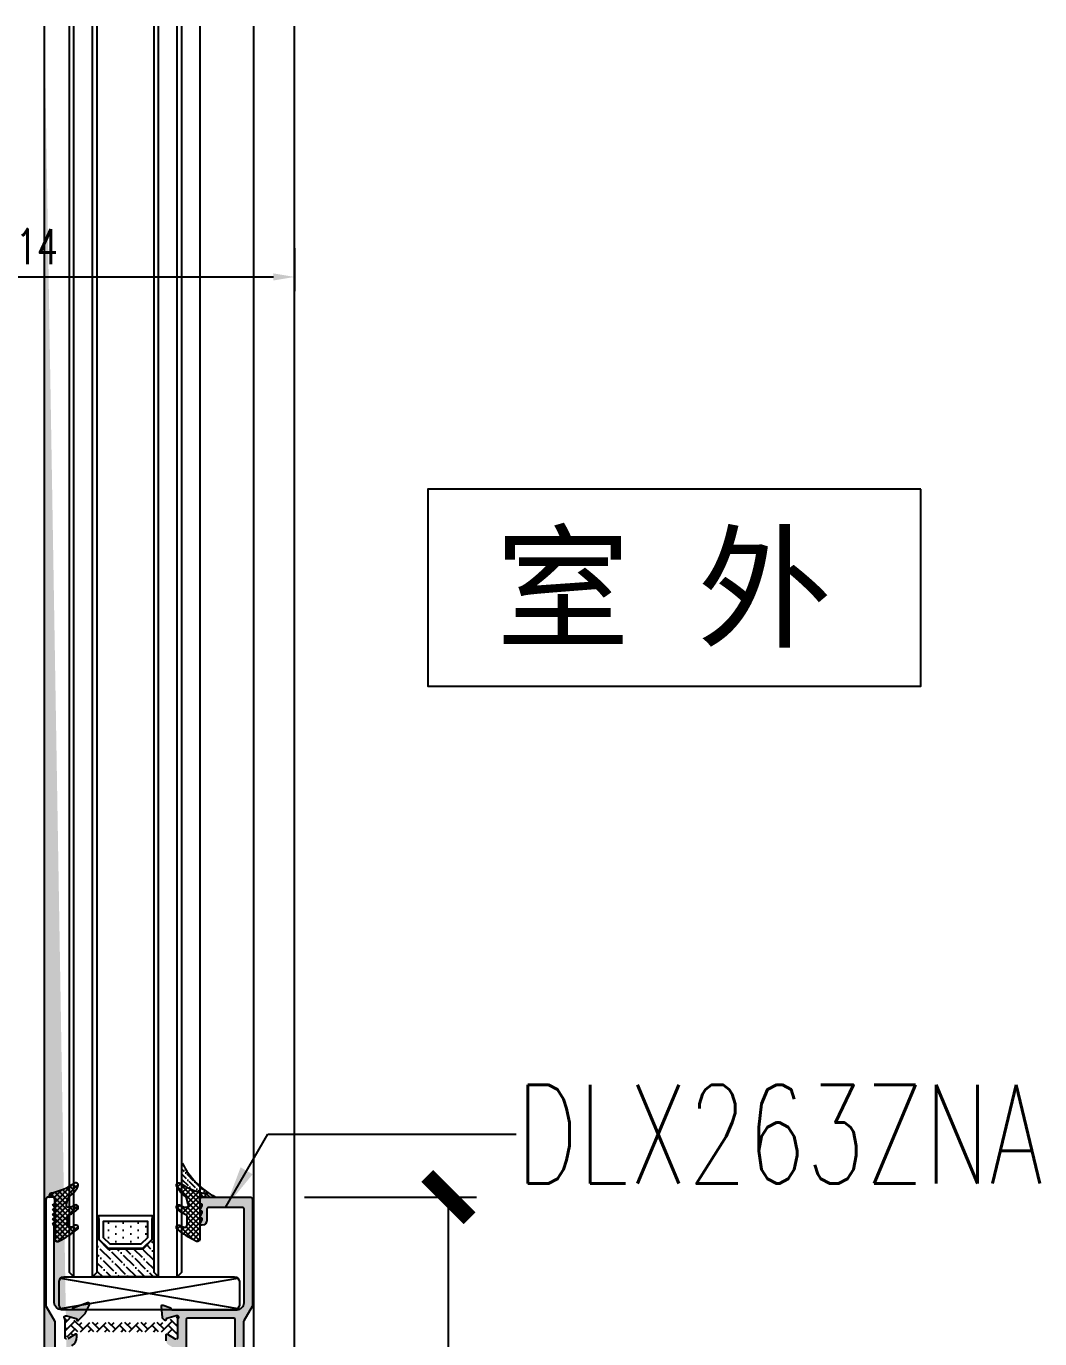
# Model space of a CAD drawing. Extents: x -202236 to 1002404, y -663931 to 1550022.
# Drawn here: x 27397 to 27612.9, y -356398.6 to -356119.1 of the extents above; entities that cross this region are included whole.
import ezdxf
from ezdxf.enums import TextEntityAlignment as Align

# ---------------------------------------------------------------- set-up
doc = ezdxf.new("R2010")
doc.units = 0
for name, color, linetype in [('!ZN1-填充-8', 8, 'Continuous'), ('!ZN1-标注-173', 173, 'Continuous'), ('!ZN3-玻璃幕墙-4', 4, 'Continuous'), ('!ZN4-辅助材料-1', 1, 'Continuous'), ('!ZN5-铝材投影-112', 112, 'Continuous'), ('!ZN5-铝材断面-6', 6, 'Continuous'), ('!ZN7-符号-173', 173, 'Continuous'), ('DIM', 173, 'Continuous'), ('TEXT', 7, 'Continuous'), ('型材截面颜色', 253, 'Continuous')]:
    doc.layers.add(name, color=color, linetype=linetype)
doc.styles.add('DHTEXT-1', font='ROMANS.shx', dxfattribs={"width": 0.7, "bigfont": 'CHINESE.shx'})
doc.styles.add('ZNDimTStyle', font='ROMANS.shx', dxfattribs={"width": 0.7, "bigfont": 'CHINESE.shx'})
doc.styles.add('中南符号', font='simhei.ttf')
doc.dimstyles.new('ZN6', dxfattribs={"dimscale": 6, "dimtxt": 2.5, "dimasz": 1.5, "dimexe": 1, "dimexo": 2, "dimgap": 0.9, "dimtad": 1, "dimdec": 0, "dimdsep": 46, "dimtxsty": 'DHTEXT-1', "dimblk": 'ARCHTICK', "dimcen": 2.5, "dimclrd": 173, "dimclre": 173, "dimclrt": 7, "dimazin": 2, "dimtfac": 1, "dimtdec": 1, "dimtix": 1, "dimtmove": 2, "dimatfit": 3, "dimfxl": 0, "dimtolj": 1, "dimtzin": 0, "dimarcsym": 0})
doc.dimstyles.new('ZN机械-3', dxfattribs={"dimscale": 3, "dimtxt": 2.5, "dimasz": 1.5, "dimexe": 1, "dimexo": 2, "dimgap": 0.9, "dimtad": 1, "dimdec": 0, "dimzin": 0, "dimdsep": 46, "dimtxsty": 'ZNDimTStyle', "dimcen": 2.5, "dimdle": 1, "dimclrd": 173, "dimclre": 173, "dimclrt": 7, "dimazin": 2, "dimtfac": 1, "dimtdec": 4, "dimtix": 1, "dimtmove": 2, "dimatfit": 3, "dimfxl": 0, "dimfrac": 2, "dimtolj": 1, "dimtzin": 0, "dimarcsym": 0})

# ---------------------------------------------------------------- blocks, each defined once
blk = doc.blocks.new('*U889')
at = {"layer": '!ZN1-填充-8'}
h = blk.add_hatch(dxfattribs=at)
h.set_pattern_fill('ANSI36', color=256, scale=0.4, angle=180, style=0)
h.set_pattern_definition([(225, (2798.916650913547, 1209.58924431187), (-0.6735192090801873, -2.469570433294018), [3.175, -0.635, 0, -0.635])])
h.paths.add_polyline_path([(1.029468876367901e-06, 5.00000102652325), (1.029468876367901e-06, 19.00000102652371), (1.000001029469331, 18.00000102652325), (8.000001029467967, 18.00000102652325), (8.000001029467967, 17.75000102652325), (6.000001029467968, 15.75000102652325), (6.000001029467968, 8.250001026523705), (8.000001029467967, 6.250001026523704), (8.000001029467967, 6.000001026523704), (1.000001029469331, 6.000001026523704)])
for points in [[(12.75000205893684, 17.99999999999977), (8.000002058936843, 17.99999999999977), (8.000002058936843, 17.74999999999977), (12.75000205893684, 17.74999999999977)], [(12.75000205893684, 6.249999999999772), (8.000002058936843, 6.249999999999772), (8.000002058936843, 5.999999999999772), (12.75000205893684, 5.999999999999772)]]:
    blk.add_hatch(color=256, dxfattribs=at).paths.add_polyline_path(points)
h = blk.add_hatch(dxfattribs=at)
h.set_pattern_fill('DOTS', color=8, angle=-1.272221872585407e-14, style=0)
h.set_pattern_definition([(0, (2.117582368135751e-22, -8.881784197001252e-16), (0.7937500000000003, 1.5875), [0, -1.5875])])
h.paths.add_polyline_path([(7.000002463928468, 15.33578673215879), (7.000002463928468, 8.664213388665985), (8.414218516944402, 7.24999733565005), (11.80000246392865, 7.24999733565005), (11.80000246392865, 16.74999733565005), (8.41421306741995, 16.74999733565005)])
for p, q in [((2.058937752735801e-06, 22.99999999999977), (266.2995662653728, 23.00000000000666)), ((1.029468876367901e-06, 19.00000102946865), (266.2995652359039, 19.00000102947553)), ((1.029468876367901e-06, 4.999999091356357), (266.2995652359039, 4.999999091363242)), ((2.058937752735801e-06, 1.000000120825234), (266.2995662653728, 1.00000012083212))]:
    blk.add_line(p, q, dxfattribs=at)
at = {"layer": '!ZN3-玻璃幕墙-4'}
for points in [[(266.2995662653728, 24.00000000000666), (1.000002058937753, 23.99999999999977), (2.058937752735801e-06, 22.99999999999977), (2.058937752735801e-06, 18.99999999999977), (1.000002058937753, 17.99999999999977), (266.2995662653728, 18.00000000000666)], [(266.2995662653732, 6.000000000006656), (1.000002058937298, 5.999999999999772), (2.058936843241099e-06, 4.999999999999772), (2.058935933746397e-06, 0.9999999999997726), (1.000002058935479, 0), (266.2995662653732, 8.476931495556359e-12)]]:
    blk.add_lwpolyline(points, dxfattribs=at)
at = {"layer": '!ZN4-辅助材料-1'}
for points in [[(1.029468876367901e-06, 5.00000102652325), (1.029468876367901e-06, 19.00000102652371), (1.000001029469331, 18.00000102652325), (8.000001029467967, 18.00000102652325), (8.000001029467967, 17.75000102652325), (6.000001029467968, 15.75000102652325), (6.000001029467968, 8.250001026523705), (6.000001029467968, 8.250001026523705), (8.000001029467967, 6.250001026523704), (8.000001029467967, 6.000001026523704), (1.000001029469331, 6.000001026523704), (1.029468876367901e-06, 5.00000102652325)], [(6.000002058936389, 15.74999993958727), (6.000002058936389, 8.250000060412503), (8.000002058936388, 6.250000060412503), (13.00000205893639, 6.250000060412503), (13.00000205893639, 17.7500000604125), (8.000002058936388, 17.7500000604125)], [(12.75000205893684, 17.99999999999977), (8.000002058936843, 17.99999999999977), (8.000002058936843, 17.74999999999977), (12.75000205893684, 17.74999999999977)], [(7.000002463928468, 15.33578673215879), (7.000002463928468, 8.664213388665985), (8.414218516944402, 7.24999733565005), (11.80000246392865, 7.24999733565005), (11.80000246392865, 16.74999733565005), (8.41421306741995, 16.74999733565005)], [(12.75000205893684, 6.249999999999772), (8.000002058936843, 6.249999999999772), (8.000002058936843, 5.999999999999772), (12.75000205893684, 5.999999999999772)]]:
    blk.add_lwpolyline(points, close=True, dxfattribs=at)
blk.add_lwpolyline([(12.40000141310247, 17.74999853286067), (12.40000141310247, 17.65000006041237), (8.041421829159844, 17.65000006041237), (6.099997854370941, 15.70857608562369), (6.099997854370941, 8.291423709387573), (8.041423030897931, 6.349998532860581), (12.40000205893648, 6.349998532860581), (12.40000205893648, 6.250000060412503), (12.40000205893648, 6.349998532860581)], dxfattribs=at)
at = {"layer": 'Defpoints', "color": 250}
for p in [(2.058935478999047e-06, 24.00000205304696), (1.029468876367901e-06, 17.99999999999977), (1.029468876367901e-06, 5.999999999999772), (6.000002058936389, 6.000001026523704), (2.058935478999047e-06, 0)]:
    blk.add_point(p, dxfattribs=at)
blk = doc.blocks.new('20210923154257')
at = {"layer": '!ZN4-辅助材料-1'}
for p, q in [((-18.90030865867084, 0.2928930917967136), (18.90030865867084, 6.707106787378507)), ((-18.90030865867084, 6.707106533342767), (18.90030865867084, 0.2928933458324536))]:
    blk.add_line(p, q, dxfattribs=at)
blk.add_lwpolyline([(-18.19320187748599, 6.999999752157009), (18.19320187748599, 7.000000006193659, -0.414213562373095), (19.19320187748599, 6.000000006193659), (19.19320187748599, 1.000000127018211, -0.414213562373095), (18.19320187748599, 1.270182110602036e-07), (-18.19320187748599, -1.270184384338791e-07, -0.414213562373095), (-19.19320187748599, 0.9999998729815616), (-19.19320187748599, 5.999999752157009, -0.414213562373095)], format="xyb", close=True, dxfattribs=at)
blk = doc.blocks.new('*D893')
at = {"layer": '!ZN1-标注-173', "color": 173, "lineweight": -2, "ltscale": 30, "transparency": 16777216}
for p, q in [((27339.97179441243, -356166.4153970138), (27339.97179441243, -356175.5144074921)), ((27454.17179391917, -356166.4153970138), (27454.17179391917, -356175.5144074921)), ((27344.47179441243, -356172.5144074921), (27449.67179391917, -356172.5144074921))]:
    blk.add_line(p, q, dxfattribs=at)
at = {"layer": '!ZN1-标注-173', "color": 173, "ltscale": 30, "transparency": 16777216}
for points in [[(27344.47179441243, -356171.7644074921), (27344.47179441243, -356173.2644074921), (27339.97179441243, -356172.5144074921)], [(27449.67179391917, -356171.7644074921), (27449.67179391917, -356173.2644074921), (27454.17179391917, -356172.5144074921)]]:
    blk.add_solid(points, dxfattribs=at)
at = {"layer": 'Defpoints', "color": 0, "ltscale": 30, "transparency": 16777216}
for p in [(27339.97179441243, -356160.4153970138), (27454.17179391917, -356160.4153970138), (27454.17179391917, -356172.5144074921)]:
    blk.add_point(p, dxfattribs=at)
at = {"layer": '!ZN1-标注-173', "color": 7, "ltscale": 30, "transparency": 16777216, "insert": (27397.0717941658, -356166.0644074921), "char_height": 7.5, "attachment_point": 5, "style": 'ZNDimTStyle'}
blk.add_mtext('\\A1;114', dxfattribs=at)
blk = doc.blocks.new('_ArchTick')
at = {"color": 0, "linetype": 'ByBlock', "const_width": 0.4}
blk.add_lwpolyline([(-0.5, -0.5), (0.5, 0.5)], dxfattribs=at)
blk = doc.blocks.new('*D898')
at = {"layer": 'Defpoints', "color": 0, "ltscale": 60, "transparency": 16777216}
for p in [(27444.27179416789, -356368.4320578016), (27486.93284137431, -356368.4320578016), (27441.32179416793, -356462.4320578016)]:
    blk.add_point(p, dxfattribs=at)
at = {"layer": 'DIM', "color": 173, "linetype": 'ByBlock', "lineweight": -2, "ltscale": 60, "transparency": 16777216}
for p, q in [((27456.27179416789, -356368.4320578016), (27492.93284137431, -356368.4320578016)), ((27486.93284137431, -356462.4320578016), (27486.93284137431, -356368.4320578016)), ((27453.32179416793, -356462.4320578016), (27492.93284137431, -356462.4320578016))]:
    blk.add_line(p, q, dxfattribs=at)
at = {"layer": 'DIM', "color": 173, "lineweight": -2, "ltscale": 60, "transparency": 16777216, "xscale": 9, "yscale": 9, "zscale": 9}
for p, rotation in [((27486.93284137431, -356368.4320578016), 90), ((27486.93284137431, -356462.4320578016), 270)]:
    blk.add_blockref('_ArchTick', p, dxfattribs=dict(at, rotation=rotation))
at = {"layer": 'DIM', "color": 7, "ltscale": 60, "transparency": 16777216, "insert": (27474.0328413742, -356415.4320578015), "char_height": 15, "attachment_point": 5, "rotation": 90, "style": 'DHTEXT-1'}
blk.add_mtext('\\A1;94', dxfattribs=at)
blk = doc.blocks.new('20210922133345')
at = {"layer": '!ZN1-填充-8'}
h = blk.add_hatch(dxfattribs=at)
h.set_pattern_fill('AR-HBONE', color=256, scale=2, angle=359.9999999999999, style=0)
h.set_pattern_definition([(44.99999999999992, (-9232.5332260438, 2340.664074564062), (3.48512021050854e-15, 1.724209175245278), [3.6576, -1.2192]), (134.9999999999999, (-9231.671122043801, 2341.526178564061), (3.596142512971055e-15, 1.724209175245278), [3.6576, -1.2192])])
edge = h.paths.add_edge_path()
edge.add_line((-2.994744000025094, 0.9999999997671694), (-21.00525499973446, 0.9999999997671694))
edge.add_arc((-21.00525499973446, 2.199999999953434), 1.200000000000046, 239.9999999955308, 270, ccw=False)
edge.add_line((-21.60525499982759, 1.160769515438005), (-23.18331999983639, 2.071865000063553))
edge.add_arc((-23.28831999981776, 1.889999999897555), 0.2100000000000364, 59.99995435478075, 90.00000000000001)
edge.add_line((-23.28831999981776, 2.099999999860302), (-23.60000000009313, 2.099999999860302))
edge.add_arc((-23.60000000009313, 1.699999999953434), 0.3999999999998636, 90.00000000000001, 180)
edge.add_line((-24, 1.699999999953434), (-24, -1.699999999953434))
edge.add_arc((-23.60000000009313, -1.699999999953434), 0.4000000000000909, 180, 270)
edge.add_line((-23.60000000009313, -2.100000000325963), (-23.28831999981776, -2.100000000325963))
edge.add_arc((-23.28831999981776, -1.890000000363216), 0.2099999999994711, 270, 300.0000000343321)
edge.add_line((-23.18331999983639, -2.071865334874019), (-21.60525499982759, -1.16076899995096))
edge.add_arc((-21.00525499973446, -2.199999999953434), 1.199999999999581, 90, 119.9999876981272, ccw=False)
edge.add_line((-21.00525499973446, -1.000000000232831), (-2.994744000025094, -1.000000000232831))
edge.add_arc((-2.994744000025094, -2.199999999953434), 1.199999999999818, 59.999999995530686, 90, ccw=False)
edge.add_line((-2.394743999931961, -1.160769515438005), (-1.799999999813735, -1.504145000362769))
edge.add_line((-1.799999999813735, -1.504145000362769), (-0.8166789999231696, -2.071865000063553))
edge.add_arc((-0.7116789999417961, -1.890000000363216), 0.2100000000000364, 239.9999542912558, 270.0000000000001)
edge.add_line((-0.7116789999417961, -2.100000000325963), (-0.3999999999068677, -2.100000000325963))
edge.add_arc((-0.3999999999068677, -1.699999999953434), 0.4000000000000909, 270, 360)
edge.add_line((0, -1.699999999953434), (0, 1.699999999953434))
edge.add_arc((-0.3999999999068677, 1.699999999953434), 0.4000000000000909, 0, 90)
edge.add_line((-0.3999999999068677, 2.099999999860302), (-0.7116789999417961, 2.099999999860302))
edge.add_arc((-0.7116789999417961, 1.889999999897555), 0.2100000000002587, 90.00000000000001, 120.000000034332)
edge.add_line((-0.8166789999231696, 2.071865334408358), (-1.799999999813735, 1.504144999897107))
edge.add_line((-1.799999999813735, 1.504144999897107), (-2.394743999931961, 1.160769999725744))
edge.add_arc((-2.994744000025094, 2.199999999953434), 1.199999999999694, 270, 300.0000115659914, ccw=False)
blk = doc.blocks.new('DLX263ZNA')
at = {"layer": '型材截面颜色', "ltscale": 20}
h = blk.add_hatch(color=256, dxfattribs=at)
h.dxf.hatch_style = 1
edge = h.paths.add_edge_path()
edge.add_arc((1.59999999998945, 37.69999999999618), 0.2999999999992724, 0, 90)
edge.add_line((1.59999999998945, 37.99999999999636), (-5.700000002339948, 37.99999999999636))
edge.add_arc((-5.700000002339948, 37.69999999999618), 0.3000000000001819, 90, 180)
edge.add_line((-6.00000000233922, 37.69999999999618), (-6.000000002341039, 35.19999999999527))
edge.add_arc((-7.000000002341039, 35.19999999999618), 1, 270, 359.9999999999479, ccw=False)
edge.add_line((-7.000000002341039, 34.19999999999618), (-7.138633857468449, 34.19999999999618))
edge.add_arc((-7.138633857468449, 34.49999999999545), 0.2999999999992724, 153.5737086163558, 270, ccw=False)
edge.add_line((-7.407286148167259, 34.63351384460475), (-7.020898475206195, 35.41099077025774))
edge.add_arc((-7.200000002339948, 35.49999999999636), 0.2000000000007629, 333.5737086167437, 450)
edge.add_line((-7.200000002339948, 35.69999999999709), (-7.300000002340312, 35.69999999999709))
edge.add_arc((-7.300000002338493, 35.899999999996), 0.1999999999989086, 153.5737086165104, 269.9999999994789, ccw=False)
edge.add_line((-7.479101529472246, 35.98900922973553), (-7.020898475206195, 36.91099077025774))
edge.add_arc((-7.200000002339948, 36.99999999999636), 0.2000000000007629, 333.5737086167437, 450)
edge.add_line((-7.200000002339948, 37.19999999999709), (-7.300000002340312, 37.19999999999709))
edge.add_arc((-7.300000002338493, 37.399999999996), 0.1999999999989086, 153.5737086165104, 269.9999999994789, ccw=False)
edge.add_line((-7.479101529472246, 37.48900922973553), (-7.020898475206195, 38.41099077025774))
edge.add_arc((-7.200000002339948, 38.49999999999636), 0.2000000000007629, 333.5737086167437, 450)
edge.add_line((-7.200000002339948, 38.69999999999709), (-7.300000002338493, 38.69999999999709))
edge.add_arc((-7.300000002338493, 38.89999999999691), 0.1999999999998181, 180, 270, ccw=False)
edge.add_line((-7.50000000233922, 38.89999999999691), (-7.50000000233922, 39.69999999999709))
edge.add_arc((-7.00000000233922, 39.69999999999709), 0.5, 90, 180, ccw=False)
edge.add_line((-7.00000000233922, 40.19999999999709), (2.299999999988358, 40.19999999999709))
edge.add_line((2.299999999988358, 40.19999999999709), (3.199999999986176, 40.20000000000437))
edge.add_arc((3.199999999973443, 39.69999999999163), 0.5000000000127329, 6.252776074688882e-10, 89.99999999854089, ccw=False)
edge.add_line((3.699999999986176, 39.69999999999709), (3.699999999986176, 17.12486951540996))
edge.add_arc((3.20000000003165, 17.12486951539995), 0.4999999999545253, -30.00000000167512, 1.146418071584776e-09, ccw=False)
edge.add_line((3.633012701877306, 16.87486951540996), (1.86698729814816, 13.81602378867683))
edge.add_arc((2.300000000008367, 13.5660237886832), 0.4999999999690933, 149.9999999987976, 180.0000000007296)
edge.add_line((1.80000000003929, 13.56602378867683), (1.8000000000211, -51.80000000000655))
edge.add_arc((-0.1999999999716238, -51.80000000001019), 1.999999999992724, -90.0000000001042, 1.0419398677186109e-10, ccw=False)
edge.add_line((-0.1999999999752617, -53.80000000000291), (-1.699999999982538, -53.80000000000291))
edge.add_arc((-1.699999999984357, -53.30000000000382), 0.4999999999990905, 180.0000000015633, 270.00000000020844, ccw=False)
edge.add_line((-2.199999999982538, -53.30000000001746), (-2.200000000018917, -51.59999999999127))
edge.add_arc((-1.600000000020373, -51.59999999999127), 0.5999999999985448, 1.042224084812915e-09, 180, ccw=False)
edge.add_line((-1.000000000021828, -51.59999999998035), (-1.000000000014552, -52.20000000001892))
edge.add_arc((-0.7000000000280124, -52.2000000000171), 0.2999999999865395, 180.0000000003474, 270.0000000003474)
edge.add_line((-0.7000000000261934, -52.50000000000364), (2.91038304567337e-11, -52.49999999999636))
edge.add_arc((3.456079866737127e-11, -52.20000000000618), 0.2999999999901775, 269.9999999989578, 360.000000001737)
edge.add_line((0.3000000000247383, -52.19999999999709), (0.2999999999337888, -45.299999999992))
edge.add_arc((-2.728484105318785e-11, -45.2999999999638), 0.2999999999610736, 359.9999999946153, 449.9999999933995)
edge.add_line((7.275957614183426e-12, -45.00000000000364), (-0.6999999999970896, -45.00000000000728))
edge.add_arc((-0.6999999999861757, -45.30000000001382), 0.3000000000065484, 90.0000000020844, 179.9999999958312)
edge.add_line((-0.999999999992724, -45.299999999992), (-1.000000000021828, -45.90000000004511))
edge.add_arc((-1.600000000020373, -45.90000000004511), 0.5999999999985448, -180.00000000104217, 0, ccw=False)
edge.add_line((-2.200000000018917, -45.9000000000342), (-2.200000000011642, -44.20000000000073))
edge.add_arc((-1.700000000006185, -44.20000000000709), 0.500000000005457, 89.99999999979161, 179.9999999992704, ccw=False)
edge.add_line((-1.700000000004366, -43.70000000000073), (-0.4999999999708962, -43.69999999999709))
edge.add_arc((-0.4999999999672582, -43.20000000000164), 0.4999999999954525, 269.9999999995831, 359.9999999996874)
edge.add_line((2.91038304567337e-11, -43.20000000000437), (3.637978807091713e-11, -16.70000000000437))
edge.add_arc((-0.4999999999636202, -16.70000000000437), 0.5, 0, 90)
edge.add_line((-0.4999999999636202, -16.20000000000437), (-13.41008732020418, -16.20000000000437))
edge.add_arc((-13.41008732020236, -16.50000000000728), 0.3000000000029104, 90.0000000003474, 169.4789231711298)
edge.add_arc((-14.00000000198997, -16.39044167256179), 0.2999999993699395, 289.9999999683764, 349.4789232600082, ccw=False)
edge.add_line((-13.8973939593634, -16.67234945826203), (-15.29739395936485, -17.18190778624194))
edge.add_arc((-15.40000000235523, -16.89999999999873), 0.3000000000044826, 175.0000000001529, 289.9999999981992, ccw=False)
edge.add_line((-15.6988584117862, -16.87385327717493), (-15.49824522608833, -14.58083407202139))
edge.add_arc((-15.00014787703731, -14.62441194339317), 0.5000000000049514, 135.0000000008106, 175.0000000002852, ccw=False)
edge.add_line((-15.35370126763883, -14.27085855280166), (-15.04142135859729, -13.95857864377103))
edge.add_arc((-14.90000000237887, -14.09999999991396), 0.1999999999199023, -8.046566781465401, 135.0000000152917, ccw=False)
edge.add_arc((-14.50393815058851, -14.15599115541681), 0.2000000000020559, 171.9534332434096, 255.0000000001539)
edge.add_line((-14.555701959609, -14.34917632067663), (-12.56358327611815, -14.88296291314691))
edge.add_arc((-12.43417375356694, -14.39999999997326), 0.5000000000281126, 255.0000000008687, 270.0000000002084)
edge.add_line((-12.43417375356512, -14.90000000000146), (-12.30000000236032, -14.89999999999782))
edge.add_arc((-12.30000000235668, -14.60000000000036), 0.2999999999974534, 269.9999999993052, 401.4096220998557)
edge.add_arc((-11.70000000327309, -14.07084973812925), 0.4999999990883707, 179.9999999810319, 221.4096221550029, ccw=False)
edge.add_line((-12.20000000236178, -14.07084973796373), (-12.20000000236905, -10.29999999999927))
edge.add_arc((-12.50000000236469, -10.29999999999472), 0.2999999999956344, 359.9999999991315, 449.9999999993052)
edge.add_line((-12.50000000236105, -10), (-12.65987152800517, -10))
edge.add_arc((-12.65987152801063, -10.4999999999809), 0.4999999999809006, 89.99999999937468, 121.3117946480893)
edge.add_line((-12.9197190259365, -10.07282406690138), (-14.39606100318997, -10.97087037323581))
edge.add_arc((-14.50000000236105, -10.79999999999291), 0.2000000000021381, 180.0000000018238, 301.3117946466154, ccw=False)
edge.add_line((-14.70000000236178, -10.79999999999927), (-14.70000000236178, -9.611080028182187))
edge.add_arc((-13.70000000239634, -9.611080028161268), 0.9999999999654392, 121.3117946461308, 180.0000000011985, ccw=False)
edge.add_line((-14.2196949982208, -8.7567281619813), (-12.68030500650275, -7.82033028305159))
edge.add_arc((-13.20000000234722, -6.965978416859798), 0.9999999999855927, 301.3117946467582, 360.0000000005211)
edge.add_line((-12.20000000236178, -6.965978416850703), (-12.20000000236178, 6.965978416839789))
edge.add_arc((-13.20000000235814, 6.965978416841608), 0.999999999996362, 359.9999999998958, 418.6882053526379)
edge.add_line((-12.68030500649911, 7.820330283037038), (-14.2196949982208, 8.756728161977662))
edge.add_arc((-13.70000000239088, 9.611080028161268), 0.9999999999710368, 179.9999999990099, 238.6882053537104, ccw=False)
edge.add_line((-14.70000000236178, 9.611080028178549), (-14.70000000236541, 10.79999999999927))
edge.add_arc((-14.50000000236469, 10.80000000000109), 0.2000000000007276, 58.68820535092681, 180.0000000005211, ccw=False)
edge.add_line((-14.39606100318633, 10.97087037323945), (-12.9197190259365, 10.07282406689774))
edge.add_arc((-12.65987152801608, 10.49999999997817), 0.4999999999786415, 238.6882053524991, 270.0000000012506)
edge.add_line((-12.65987152800517, 10), (-12.50000000236105, 9.999999999989086))
edge.add_arc((-12.50000000238106, 10.30000000000746), 0.3000000000183718, 270.0000000038214, 359.9999999984367)
edge.add_line((-12.20000000236178, 10.29999999999927), (-12.20000000236178, 14.07084973796009))
edge.add_arc((-11.70000000327855, 14.0708497381238), 0.4999999990832293, 138.5903778447398, 180.0000000187597, ccw=False)
edge.add_arc((-12.30000000236214, 14.59999999999491), 0.3000000000035347, 318.5903779005732, 449.9999999996527)
edge.add_line((-12.30000000236032, 14.89999999999782), (-12.43417375356512, 14.89999999999782))
edge.add_arc((-12.43417375356694, 14.39999999996962), 0.5000000000281943, 89.99999999979156, 104.9999999991313)
edge.add_line((-12.56358327611815, 14.88296291314327), (-14.555701959609, 14.34917632067663))
edge.add_arc((-14.50393815059579, 14.15599115541772), 0.1999999999991713, 104.9999999979001, 188.0465667580262)
edge.add_arc((-14.90000000238069, 14.09999999990578), 0.1999999999194756, -135.00000001437058, 8.046566782828222, ccw=False)
edge.add_line((-15.04142135859729, 13.95857864376012), (-15.35370126763883, 14.27085855280166))
edge.add_arc((-15.00014787703731, 14.62441194339317), 0.5000000000045862, 184.9999999997148, 224.9999999991894, ccw=False)
edge.add_line((-15.49824522608833, 14.58083407202139), (-15.6988584117862, 16.87385327717493))
edge.add_arc((-15.40000000236068, 16.89999999999964), 0.2999999999980398, 70.00000000028672, 185.000000000111, ccw=False)
edge.add_line((-15.29739395936485, 17.18190778623466), (-13.8973939593634, 16.6723494582584))
edge.add_arc((-14.00000000199907, 16.39044167255452), 0.2999999993763623, 10.52107674116769, 70.00000003022899, ccw=False)
edge.add_arc((-13.41008732019691, 16.50000000000819), 0.3000000000112529, 190.5210768287239, 269.9999999986104)
edge.add_line((-13.41008732020418, 16.19999999999709), (0.3999999999832653, 16.19999999999709))
edge.add_arc((0.3999999999869033, 17.69999999999254), 1.499999999995453, 269.999999999861, 360.0000000001737)
edge.add_line((1.899999999983265, 17.69999999999709), (1.899999999988722, 37.69999999999618))
edge = h.paths.add_edge_path()
edge.add_line((-34.95486537534271, 16.19999999999709), (-37.00000000233376, 16.19999999999709))
edge.add_arc((-37.00000000233376, 17.699999999998), 1.500000000000909, 180.0000000000347, 270, ccw=False)
edge.add_line((-38.50000000233467, 17.69999999999709), (-38.50000000234195, 33.7624999999789))
edge.add_arc((-39.00000000233467, 33.7624999999789), 0.499999999992724, 0, 28.07248693626984)
edge.add_line((-38.55882353175457, 33.99779411762574), (-38.77647059058563, 34.40588235294126))
edge.add_arc((-38.60000000234959, 34.49999999999727), 0.1999999999993366, 89.99999999947892, 208.0724869350406, ccw=False)
edge.add_arc((-38.60000000234868, 34.89999999999782), 0.2000000000007276, 270.0000000002605, 401.810314894711)
edge.add_line((-38.45092880384527, 35.03333333332921), (-38.74907120084299, 35.36666666666497))
edge.add_arc((-38.60000000234686, 35.49999999999909), 0.199999999997652, 90.00000000026063, 221.8103148966832, ccw=False)
edge.add_arc((-38.60000000234322, 35.89999999999509), 0.1999999999979991, 269.9999999986972, 401.8103148963358)
edge.add_line((-38.45092880384527, 36.03333333332921), (-38.74907120084299, 36.36666666666497))
edge.add_arc((-38.6000000023414, 36.49999999999727), 0.2000000000005067, 89.99999999973949, 221.8103148952526, ccw=False)
edge.add_arc((-38.60000000234595, 36.89999999999873), 0.2000000000016371, 270.0000000015633, 401.8103148958147)
edge.add_line((-38.45092880384527, 37.03333333333285), (-38.74907120084299, 37.36666666666497))
edge.add_arc((-38.60000000234322, 37.49999999999727), 0.1999999999991509, 89.99999999921829, 221.8103148956, ccw=False)
edge.add_arc((-38.60000000233958, 37.89999999999873), 0.2000000000016371, 269.9999999997394, 401.810314895641)
edge.add_line((-38.450928803838, 38.03333333333285), (-38.74907120084299, 38.36666666666497))
edge.add_arc((-38.60000000234231, 38.49999999999727), 0.1999999999998288, 89.99999999947892, 221.8103148954263, ccw=False)
edge.add_arc((-38.60000000234231, 38.899999999996), 0.1999999999989086, 270.0000000005211, 360.0000000005211)
edge.add_line((-38.4000000023434, 38.89999999999782), (-38.4000000023434, 39.69999999999709))
edge.add_arc((-38.90000000234159, 39.69999999999891), 0.499999999998181, 359.9999999997916, 449.9999999993747)
edge.add_line((-38.90000000233613, 40.19999999999709), (-39.80000000233758, 40.19999999999709))
edge.add_arc((-39.80000000234213, 39.69999999999436), 0.5000000000027285, 89.9999999994789, 179.9999999996873)
edge.add_line((-40.30000000234486, 39.69999999999709), (-40.30000000234486, 17.1248695154718))
edge.add_arc((-39.80000000234122, 17.12486951547453), 0.500000000003638, 180.0000000003127, 210.0000000001247)
edge.add_line((-40.23301270423599, 16.8748695154718), (-38.46698730046683, 13.81602378867683))
edge.add_arc((-38.90000000235887, 13.56602378867501), 0.5000000000007536, 2.0838797354372218e-10, 30.000000000190823, ccw=False)
edge.add_line((-38.40000000235796, 13.56602378867683), (-38.40000000235796, -51.80000000000291))
edge.add_arc((-36.40000000235705, -51.800000000002), 2.000000000000909, 180.0000000000261, 270)
edge.add_line((-36.40000000235705, -53.80000000000291), (-34.90000000234249, -53.80000000000291))
edge.add_arc((-34.90000000234249, -53.30000000000291), 0.5, 270, 359.9999999987494)
edge.add_line((-34.40000000234249, -53.30000000001382), (-34.40000000230611, -51.59999999998763))
edge.add_arc((-35.00000000230466, -51.59999999998672), 0.5999999999985448, 359.9999999999131, 539.9999999990447)
edge.add_line((-35.6000000023032, -51.59999999997672), (-35.60000000231048, -52.20000000001892))
edge.add_arc((-35.90000000229884, -52.20000000001437), 0.2999999999883585, 270, 359.9999999991315, ccw=False)
edge.add_line((-35.90000000229884, -52.50000000000364), (-36.60000000235414, -52.49999999999636))
edge.add_arc((-36.60000000236141, -52.19999999999345), 0.3000000000029104, 180.0000000006948, 270.0000000013896, ccw=False)
edge.add_line((-36.90000000236432, -52.19999999999709), (-36.90000000232794, -45.29999999998836))
edge.add_arc((-36.60000000233958, -45.29999999999291), 0.2999999999883585, 89.99999999861052, 179.9999999991315, ccw=False)
edge.add_line((-36.60000000233231, -45.00000000000364), (-35.90000000232794, -45.00000000001091))
edge.add_arc((-35.90000000232794, -45.30000000000746), 0.2999999999965439, 3.647699031716911e-09, 90, ccw=False)
edge.add_line((-35.60000000233231, -45.29999999998836), (-35.6000000023032, -45.90000000004147))
edge.add_arc((-35.00000000230466, -45.90000000004147), 0.5999999999985448, 180, 360.0000000010422)
edge.add_line((-34.40000000230611, -45.90000000003056), (-34.40000000232794, -44.20000000000073))
edge.add_arc((-34.90000000232794, -44.20000000000437), 0.5, 4.168816632087861e-10, 90)
edge.add_line((-34.90000000232794, -43.70000000000437), (-36.10000000235414, -43.70000000000437))
edge.add_arc((-36.10000000235414, -43.20000000000437), 0.5, 180, 270, ccw=False)
edge.add_line((-36.60000000235414, -43.20000000000437), (-36.60000000236141, -16.700000000008))
edge.add_arc((-36.10000000236141, -16.700000000008), 0.5, 90, 180, ccw=False)
edge.add_line((-36.10000000236141, -16.200000000008), (-34.95486537534271, -16.200000000008))
edge.add_arc((-34.95486537534453, -16.50000000000273), 0.2999999999947249, 22.365455056270378, 89.99999999965257, ccw=False)
edge.add_arc((-34.40000000235341, -16.27169227377271), 0.3000000000057875, 202.3654550567339, 250.0000000004355)
edge.add_line((-34.50260604535106, -16.55360006001501), (-31.40260604535251, -17.6819077862383))
edge.add_arc((-31.3000000023585, -17.40000000000236), 0.2999999999988897, 250.0000000006726, 385.0000000001975)
edge.add_line((-31.02810766624862, -17.27321452147953), (-31.8507780925047, -15.50899209906856))
edge.add_arc((-32.30393198601087, -15.72030122992874), 0.4999999999846818, 24.99999999953174, 44.99999999985261)
edge.add_line((-31.95037859542754, -15.36674783934723), (-33.35857864611717, -13.9585477886576))
edge.add_arc((-33.50000000238106, -14.09996914505973), 0.2000000001353441, 45.00000002800409, 188.0508674011754)
edge.add_arc((-33.8960576505433, -14.15599002907038), 0.2000000000047487, -75.00000000035618, 8.050867446519192, ccw=False)
edge.add_line((-33.84429384152281, -14.34917519433293), (-35.8364167285963, -14.88296291315055))
edge.add_arc((-35.96582625114388, -14.40000000000327), 0.5000000000016944, 269.99999999937467, 284.9999999995108, ccw=False)
edge.add_line((-35.96582625114934, -14.90000000000509), (-36.10000000235414, -14.90000000000509))
edge.add_arc((-36.10000000237414, -14.59999999996398), 0.3000000000411092, 138.5903778880523, 270.0000000038214, ccw=False)
edge.add_arc((-36.70000000236359, -14.07084973766996), 0.5000000000037842, 318.590377884565, 360.0000000001043)
edge.add_line((-36.20000000235996, -14.07084973766905), (-36.20000000235996, -10.30000000000655))
edge.add_arc((-35.90000000235705, -10.30000000000655), 0.3000000000029104, 90, 180, ccw=False)
edge.add_line((-35.90000000235705, -10.00000000000364), (-35.60000000236141, -10.00000000000364))
edge.add_line((-35.60000000236141, -10.00000000000364), (-34.00393659038491, -10.97084098479172))
edge.add_arc((-33.90000000235887, -10.79996914489766), 0.1999999999981942, 238.6890138476907, 360.0000000002606)
edge.add_line((-33.70000000235996, -10.79996914489675), (-33.70000000235996, -10.40275228284736))
edge.add_arc((-35.90000000235705, -10.40275228284463), 2.19999999999709, 359.9999999999289, 418.689013847344)
edge.add_line((-34.75669753405055, -8.523162044002675), (-35.61968294250073, -7.998232020850992))
edge.add_arc((-35.10000000236323, -7.143872821377045), 0.99999999999786, 179.9999999999479, 238.68901384744288, ccw=False)
edge.add_line((-36.10000000236141, -7.143872821376135), (-36.10000000236141, 7.143872821368859))
edge.add_arc((-35.10000000236323, 7.143872821369769), 0.999999999998181, 121.31098615255709, 180.0000000000521, ccw=False)
edge.add_line((-35.61968294250073, 7.998232020843716), (-34.75669753405055, 8.52316204399176))
edge.add_arc((-35.90000000236068, 10.40275228283554), 2.200000000000195, 301.3109861527123, 360.0000000001184)
edge.add_line((-33.70000000235996, 10.40275228284008), (-33.70000000235996, 10.79996914488584))
edge.add_arc((-33.90000000235887, 10.79996914488675), 0.1999999999989086, 359.9999999997394, 481.3109861523093)
edge.add_line((-34.00393659038491, 10.97084098478081), (-35.60000000236141, 9.999999999992724))
edge.add_line((-35.60000000236141, 9.999999999992724), (-35.90000000235705, 9.999999999992724))
edge.add_arc((-35.90000000235705, 10.29999999999563), 0.3000000000029104, 180, 270, ccw=False)
edge.add_line((-36.20000000235996, 10.29999999999563), (-36.20000000235996, 14.07084973765814))
edge.add_arc((-36.70000000236178, 14.07084973765996), 0.500000000001819, 359.9999999997916, 401.4096221154946)
edge.add_arc((-36.10000000237414, 14.59999999995216), 0.3000000000413482, 89.99999999617859, 221.4096221118174, ccw=False)
edge.add_line((-36.10000000235414, 14.89999999999418), (-35.96582625114934, 14.89999999999418))
edge.add_arc((-35.96582625114388, 14.39999999999327), 0.5000000000009095, 75.0000000004622, 90.00000000062528, ccw=False)
edge.add_line((-35.8364167285963, 14.88296291313964), (-33.84429384152281, 14.34917519432202))
edge.add_arc((-33.89605765054148, 14.15599002906129), 0.2000000000023406, -8.050867446076325, 75.0000000007247, ccw=False)
edge.add_arc((-33.50000000238106, 14.09996914505064), 0.2000000001369314, 171.9491325983086, 314.9999999716274)
edge.add_line((-33.35857864611717, 13.95854778864668), (-31.95037859542754, 15.36674783933631))
edge.add_arc((-32.30393198601087, 15.72030122991782), 0.4999999999846498, 315.0000000001474, 335.0000000004683)
edge.add_line((-31.8507780925047, 15.50899209905765), (-31.02810766624862, 17.27321452146862))
edge.add_arc((-31.3000000023585, 17.39999999999145), 0.2999999999992585, 334.9999999998025, 469.9999999993274)
edge.add_line((-31.40260604535251, 17.68190778622738), (-34.50260604535106, 16.5536000600041))
edge.add_arc((-34.40000000235887, 16.27169227376544), 0.3000000000008315, 109.9999999988227, 157.6345449428695)
edge.add_arc((-34.95486537534634, 16.49999999999272), 0.2999999999955981, 270.0000000006948, 337.63454494434365, ccw=False)
edge = h.paths.add_edge_path(flags=16)
edge.add_line((-10.4000000023625, 14.09999999999854), (-10.40000000235887, -9.516967367941106))
edge.add_arc((-9.900000002355227, -9.516967367938378), 0.500000000003638, 180.0000000003127, 300.4420520368222)
edge.add_arc((-8.000000002348315, -12.75000000002092), 3.250000000015843, 79.05833248302719, 120.44205203741481, ccw=False)
edge.add_arc((-7.534966707680724, -10.3445387064321), 0.7999999999948717, -30.00000000030468, 79.05833248345289, ccw=False)
edge.add_arc((-7.534966707689819, -10.34453870644029), 0.7999999999975059, 259.0583324830816, 330.00000000052864, ccw=False)
edge.add_arc((-8.000000002350134, -12.75000000000182), 1.649999999996125, 79.05833248286261, 340.9416675170835)
edge.add_arc((-5.684292766971339, -13.55000000000291), 0.8000000000003451, -19.058332482990124, 160.9416675170099, ccw=False)
edge.add_arc((-7.999999996367478, -12.75000000221007), 3.249999993621995, 337.6488677143165, 340.9416675194042, ccw=False)
edge.add_arc((-4.716708970478066, -14.10000000000036), 0.3000000000004969, 157.648867718478, 270)
edge.add_line((-4.716708970478066, -14.40000000000146), (-0.2999999999956344, -14.40000000000146))
edge.add_arc((-0.3000000000047294, -14.10000000000036), 0.3000000000010914, 270.000000001737, 360.0000000003474)
edge.add_line((-3.637978807091713e-12, -14.09999999999854), (3.637978807091713e-12, 14.09999999999854))
edge.add_arc((-0.2999999999992724, 14.09999999999764), 0.3000000000029104, 1.737006930019757e-10, 89.9999999993052)
edge.add_line((-0.2999999999956344, 14.40000000000146), (-10.10000000235959, 14.40000000000146))
edge.add_arc((-10.10000000236141, 14.10000000000036), 0.3000000000010914, 89.9999999996526, 180.0000000003474)
edge = h.paths.add_edge_path()
edge.add_line((-34.90000000234431, -53.800000000002), (-40.59999694840008, -53.800000000002))
edge.add_line((-40.59999694840008, -53.800000000002), (-40.60001047772494, 289.4995641119449))
at = {"layer": '!ZN5-铝材断面-6'}
for points in [[(-34.75669753405055, 8.52316204399176, 0.2618275564059923), (-33.70000000235996, 10.40275228284008), (-33.70000000235996, 10.79996914488584, 0.5850026335591195), (-34.00393659038491, 10.97084098478081), (-35.60000000236141, 9.999999999992724)], [(-35.90000000235705, 9.999999999992724, -0.414213562373761), (-36.20000000235996, 10.29999999999563), (-36.20000000235996, 14.07084973765814, 0.1826758137107657), (-36.32500000239634, 14.40156865158497, -0.6457513111042649), (-36.10000000235414, 14.89999999999418), (-35.96582625114934, 14.89999999999418, -0.06554346281593793), (-35.8364167285963, 14.88296291313964), (-33.84429384152281, 14.34917519432202, -0.379119939908693), (-33.69802882653858, 14.12797958698866, 0.7202340196027778), (-33.35857864611717, 13.95854778864668), (-31.95037859542754, 15.36674783933631, 0.08748866352739514), (-31.8507780925047, 15.50899209905765), (-31.02810766624862, 17.27321452146862, 0.6681786379182062), (-31.40260604535251, 17.68190778622738), (-34.50260604535106, 16.5536000600041, 0.210890482038474), (-34.67743268885351, 16.38584613688363, -0.3039878820126554), (-34.95486537534271, 16.19999999999709), (-37.00000000233376, 16.19999999999709, -0.4142135623729176), (-38.50000000233467, 17.69999999999709), (-38.50000000234195, 33.7624999999789, 0.123105625619592), (-38.55882353175457, 33.99779411762574), (-38.77647059058563, 34.40588235294126, -0.5661903789667474), (-38.60000000234777, 34.69999999999709, 0.6482315195025157), (-38.45092880384527, 35.03333333332921), (-38.74907120084299, 35.36666666666497, -0.6482315195146661), (-38.60000000234777, 35.69999999999709, 0.6482315195223074), (-38.45092880384527, 36.03333333332921), (-38.74907120084299, 36.36666666666497, -0.6482315195085392), (-38.60000000234049, 36.69999999999709, 0.6482315195019153), (-38.45092880384527, 37.03333333333285), (-38.74907120084299, 37.36666666666497, -0.6482315195146376), (-38.60000000234049, 37.69999999999709, 0.6482315195099682), (-38.450928803838, 38.03333333333285), (-38.74907120084299, 38.36666666666497, -0.6482315195114202), (-38.60000000234049, 38.69999999999709, 0.4142135623733448), (-38.4000000023434, 38.89999999999782), (-38.4000000023434, 39.69999999999709, 0.4142135623714967), (-38.90000000233613, 40.19999999999709), (-39.80000000233758, 40.19999999999709, 0.4142135623736944), (-40.30000000234486, 39.69999999999709), (-40.30000000234486, 17.1248695154718, 0.1316524975864596), (-40.23301270423599, 16.8748695154718), (-38.46698730046683, 13.81602378867683, -0.1316524975872614), (-38.40000000235796, 13.56602378867683), (-38.40000000235796, -51.80000000000291, 0.4142135623729785)], [(1.899999999988722, 37.69999999999618, 0.4142135623732283), (1.59999999998945, 37.99999999999636), (-5.700000002339948, 37.99999999999636, 0.414213562372873), (-6.00000000233922, 37.69999999999618), (-6.000000002341039, 35.19999999999527, -0.4142135623729287), (-7.000000002341039, 34.19999999999618), (-7.138633857468449, 34.19999999999618, -0.5567431262583581), (-7.407286148167259, 34.63351384460475), (-7.020898475206195, 35.41099077025774, 0.5567431262581237), (-7.200000002339948, 35.69999999999709), (-7.300000002340312, 35.69999999999709, -0.556743126258183), (-7.479101529472246, 35.98900922973553), (-7.020898475206195, 36.91099077025774, 0.5567431262581237), (-7.200000002339948, 37.19999999999709), (-7.300000002340312, 37.19999999999709, -0.556743126258183), (-7.479101529472246, 37.48900922973553), (-7.020898475206195, 38.41099077025774, 0.5567431262584295), (-7.200000002339948, 38.69999999999709), (-7.300000002338493, 38.69999999999709, -0.414213562373095), (-7.50000000233922, 38.89999999999691), (-7.50000000233922, 39.69999999999709, -0.414213562373095), (-7.00000000233922, 40.19999999999709), (2.299999999988358, 40.19999999999709), (3.199999999986176, 40.20000000000437, -0.4142135623624396), (3.699999999986176, 39.69999999999709), (3.699999999986176, 17.12486951540996, -0.1316524975999681), (3.633012701877306, 16.87486951540996), (1.86698729814816, 13.81602378867683, 0.1316524975960022), (1.80000000003929, 13.56602378867683), (1.8000000000211, -51.80000000000655, -0.4142135623741023)], [(-14.70000000236178, 9.611080028178549), (-14.70000000236541, 10.79999999999927, -0.5850073685904397), (-14.39606100318633, 10.97087037323945), (-12.9197190259365, 10.07282406689774, 0.1374799432324411), (-12.65987152800517, 10)], [(-12.50000000236105, 9.999999999989086, 0.4142135623464012), (-12.20000000236178, 10.29999999999927), (-12.20000000236178, 14.07084973796009, -0.1826758139734559), (-12.0750000023254, 14.40156865170138, 0.64575131100334), (-12.30000000236032, 14.89999999999782), (-12.43417375356512, 14.89999999999782, 0.06554346281234234), (-12.56358327611815, 14.88296291314327), (-14.555701959609, 14.34917632067663, 0.379098477605122), (-14.70196907653371, 14.12799557769904, -0.720205521185575), (-15.04142135859729, 13.95857864376012), (-15.35370126763883, 14.27085855280166, -0.1763269807062458), (-15.49824522608833, 14.58083407202139), (-15.6988584117862, 16.87385327717493, -0.5486187866245342), (-15.29739395936485, 17.18190778623466), (-13.8973939593634, 16.6723494582584, -0.2655138068388584), (-13.70504366136811, 16.44522083599804, 0.3613975350779339), (-13.41008732020418, 16.19999999999709), (0.3999999999832653, 16.19999999999709, 0.4142135623747626), (1.899999999983265, 17.69999999999709), (1.899999999988722, 37.69999999999618)]]:
    blk.add_lwpolyline(points, format="xyb", dxfattribs=at)
blk.add_lwpolyline([(-10.4000000023625, 14.09999999999854), (-10.40000000235887, -9.516967367941106, 0.579924893991887), (-9.646666669024853, -9.948038385551627, -0.1825590233063416), (-7.383119101268676, -9.559081957515446, -0.5153559238398704), (-6.842146384660737, -10.74453870643265, -0.3198219431779212), (-7.686814314107323, -11.12999545535786, 2.191342950445776), (-6.440442068320408, -13.2887755102056, -0.9999999999999999), (-4.92814346562227, -13.81122448980022, -0.01436853824781249), (-4.994170184440009, -13.98591549295816, 0.5336762876210905), (-4.716708970478066, -14.40000000000146), (-0.2999999999956344, -14.40000000000146, 0.4142135623667713), (-3.637978807091713e-12, -14.09999999999854), (3.637978807091713e-12, 14.09999999999854, 0.4142135623679893), (-0.2999999999956344, 14.40000000000146), (-10.10000000235959, 14.40000000000146, 0.4142135623767053)], format="xyb", close=True, dxfattribs=at)
at = {"layer": '!ZN5-铝材断面-6', "color": 2, "xscale": -1}
blk.add_blockref('20210922133345', (-36.20000000236178, 12.51301355471514), dxfattribs=at)
blk = doc.blocks.new('20210929090050')
at = {"layer": '!ZN1-填充-8'}
h = blk.add_hatch(dxfattribs=at)
h.set_pattern_fill('ANSI37', color=256, scale=0.5, angle=-90.00000000005045)
h.set_pattern_definition([(314.9999999999496, (-7956.45685345954, 9471.540889197287), (0.5612660075673163, 0.5612660075663279), []), (44.99999999994956, (-7956.45685345954, 9471.540889197287), (-0.5612660075663278, 0.5612660075673163), [])])
edge = h.paths.add_edge_path()
edge.add_arc((-8.450069101472764, -0.59999999997126), 0.6000000000001955, 90.00000000008683, 173.4294660335277)
edge.add_line((-9.046128147891068, -0.5313442414135352), (-8.67028375558948, -1.448211094157159))
edge.add_arc((14.71528169688099, 11.69762332675236), 26.82718088345754, 209.3418452730628, 218.0514999766961)
edge.add_arc((-6.041367512660145, -4.499999999990905), 0.5000000000008147, 222.5059558911193, 398.3841500822869)
edge.add_arc((-3.588919090890158, -2.851032131473403), 2.457094620947461, 190.3798433904342, 213.0075837585416, ccw=False)
edge.add_arc((-5.513985694710755, -3.203647965205164), 0.4999999999994181, 89.9999999998958, 190.3798433151347, ccw=False)
edge.add_line((-5.513985694709845, -2.703647965205164), (-3.800630402145544, -2.703647965206983))
edge.add_arc((-3.800630402119168, -3.203647965203345), 0.4999999999963619, 20.015964927528216, 90, ccw=False)
edge.add_arc((0.8883780644155195, -1.495508673009681), 4.490444894076862, 200.0159649281831, 228.1480142244025)
edge.add_arc((-1.741367512656325, -4.499999999996362), 0.5000000000017369, 222.8921970013585, 398.6251738688904)
edge.add_arc((1.024273434963106, -2.712117258983199), 2.796177830955725, 185.9655004121804, 211.85569049264, ccw=False)
edge.add_arc((-1.259469800849729, -2.950758127783047), 0.499999999997732, 74.65197099484868, 185.9655005384967, ccw=False)
edge.add_line((-1.127129045256879, -2.468590185664652), (0.2610845919507481, -2.849613529653652))
edge.add_arc((0.128743836792637, -3.331781472092189), 0.5000000001912309, 33.83261854625681, 74.65197105259938, ccw=False)
edge.add_arc((5.067368711691415, -0.02158716077065037), 5.44536811571814, 213.8326184881316, 244.0328189886262)
edge.add_arc((2.958632501061402, -4.499999993004167), 0.5000000021942209, 236.557183351831, 392.5704372935622)
edge.add_arc((14.87492508524247, 3.5868825540947), 13.9014394013582, 191.8434437712618, 214.2196688586432, ccw=False)
edge.add_arc((0.7725836990612152, 0.677607881521908), 0.4999999999972785, 6.450014627253204, 89.99999943522955)
edge.add_line((0.772583703989767, 1.17760788151827), (0.4277871875074198, 1.17760788151827))
edge.add_line((0.4277871875074197, 1.17760788151827), (0.4969418673363178, 0.5552157630354487))
edge.add_arc((-9.094947017729282e-13, 0.500000000001819), 0.4999999999999964, -90, 6.340191745472623, ccw=False)
edge.add_line((-9.094947017729282e-13, 1.818989403545856e-12), (-8.450069101473671, 2.910570674898892e-11))
at = {"layer": '!ZN4-辅助材料-1'}
blk.add_lwpolyline([(-8.980023523212367, -0.8813330959237646, 0.04405146644208563), (-6.40997106530358, -4.837833421930554, 0.9646621910389062), (-5.649434883926915, -4.189534519568042, -0.09905421363466274), (-6.005803153047964, -3.293734521772421, -0.4683269849706465), (-5.513985694709845, -2.703647965205164), (-3.800630402194656, -2.703647965206983, -0.3152222052753251), (-3.330831760318688, -3.032506981924598, 0.1233694625205439), (-2.10768531166741, -4.840310549538117, 0.963439668850907), (-1.350744370180109, -4.187888544644011, -0.1134502787727865), (-1.756762128205992, -3.002722934626945, -0.5278734232297944), (-1.12712904525597, -2.46859018566829), (0.2610845919507483, -2.849613529653652, -0.1800155755644905), (0.5440776544328401, -3.053397169165692, 0.1325412800186784), (2.683080269342099, -4.917218125146974, 0.8098797917459226), (3.37999764900178, -4.230831989882063, -0.09794612278911141), (1.269418828307607, 0.7337760152204282, 0.381612865549778), (0.772583703989767, 1.17760788151827), (0.4277871875065102, 1.17760788151827), (0.496941867336318, 0.5552157630354486, -0.4470084732293984), (-9.094947017729282e-13, -1.818989403545856e-12), (-8.450069101524605, 2.91038304567337e-11, 0.5655548992803945)], format="xyb", close=True, dxfattribs=at)
blk = doc.blocks.new('20210929090745')
at = {"layer": '!ZN1-填充-8', "ltscale": 20}
h = blk.add_hatch(dxfattribs=at)
h.set_pattern_fill('ANSI36', color=256, scale=0.5)
h.set_pattern_definition([(45, (-9617.761079776425, 6418.810221430464), (0.4209495056751167, 1.543481520808761), [1.984375, -0.396875, 0, -0.396875])])
edge = h.paths.add_edge_path()
edge.add_line((0, 0), (0, 2.150410132556317))
edge.add_line((0, 2.150410132556317), (0.3447965164832567, 2.150410132556317))
edge.add_line((0.3447965164832567, 2.150410132556317), (0.6779000538026594, 2.277526727956683))
edge.add_line((0.6779000538026594, 2.277526727956683), (0.8416316407983686, 2.594241998844154))
edge.add_line((0.8416316407983686, 2.594241998844154), (2.635284605614288, 7.071219992798433))
edge.add_line((2.635284605614288, 7.071219992798433), (7.194849616040301, 7.071219992799342))
edge.add_arc((14.48089871857155, -7.538145050996718), 16.32544206162231, 116.5065593335071, 152.5004161663014)
at = {"layer": '!ZN4-辅助材料-1', "color": 1, "ltscale": 0.1}
blk.add_arc((14.48089871857155, -7.538145050996718), 16.32544206162231, 116.5065593335214, 152.5004161663265, dxfattribs=at)
at = {"ltscale": 30, "xscale": -1, "rotation": 180}
blk.add_blockref('20210929090050', (-0.4277871875074197, 3.328018014076406), dxfattribs=at)
blk = doc.blocks.new('中南-室外标记符号')
at = {"ltscale": 6}
blk.add_lwpolyline([(8.75, -9.322320693172514e-11), (-8.75, 9.322320693172514e-11), (-8.75, -6.999999999931788), (8.75, -7.000000000118234)], close=True, dxfattribs=at)
at = {"color": 0, "style": '中南符号'}
blk.add_text('室 外', height=3.5, dxfattribs=at).set_placement((-6.337247706433118, -3.49999999991951), align=Align.MIDDLE_LEFT)

msp = doc.modelspace()

# ---------------------------------------------------------------- linework, layer by layer
at = {"layer": '!ZN5-铝材投影-112', "ltscale": 0.1}
msp.add_line((27434.02179416608, -356119.1324936895), (27434.02179416608, -356368.9320578015), dxfattribs=at)
for points in [[(27406.62179416555, -356462.4320578015), (27400.92179721949, -356462.4320578015), (27400.92178369017, -356119.1324936895)], [(27439.8217941679, -356462.4320578015), (27445.52179722185, -356462.4320578015), (27445.52178369235, -356119.1324936895)], [(27454.17179391891, -356494.7320578015), (27454.17179391891, -356119.1324936895)]]:
    msp.add_lwpolyline(points, dxfattribs=at)

# ---------------------------------------------------------------- block references
at = {"layer": '!ZN3-玻璃幕墙-4', "rotation": 89.99999999998981}
msp.add_blockref('*U889', (27430.17859248254, -356385.4320599549), dxfattribs=at)
at = {"layer": '!ZN7-符号-173', "color": 7, "ltscale": 30, "xscale": 6, "yscale": 6, "zscale": 6}
msp.add_blockref('中南-室外标记符号', (27535.0262790055, -356217.6872462506), dxfattribs=at)
at = {"ltscale": 20}
for name, p in [('DLX263ZNA', (27441.52179416789, -356408.6320578015)), ('20210923154257', (27423.22859240227, -356392.4320578296))]:
    msp.add_blockref(name, p, dxfattribs=at)
at = {"ltscale": 30, "rotation": 90.00000000000001}
for name, p in [('20210929090745', (27437.34981218015, -356368.4320578015)), ('20210929090050', (27403.12179416555, -356368.8782449883))]:
    msp.add_blockref(name, p, dxfattribs=at)

# ---------------------------------------------------------------- texts
at = {"layer": 'TEXT', "ltscale": 60, "style": 'DHTEXT-1', "width": 0.7}
msp.add_text('DLX263ZNA', height=21, dxfattribs=at).set_placement((27501.35055898452, -356355.064756358), align=Align.MIDDLE_LEFT)

# ---------------------------------------------------------------- dimensions: what is measured, and where the dimension line sits
at = {"layer": '!ZN1-标注-173', "ltscale": 30}
dim = msp.add_linear_dim(base=(27454.17179391917, -356172.5144074921), p1=(27339.97179441243, -356160.4153970138), p2=(27454.17179391917, -356160.4153970138), dimstyle='ZN机械-3', override={"dimdec": 0}, dxfattribs=at)
dim.commit()
dim.dimension.update_dxf_attribs({"geometry": '*D893', "text_midpoint": (27397.0717941658, -356166.0644074921)})
at = {"layer": 'DIM', "ltscale": 60}
dim = msp.add_linear_dim(base=(27486.93284137431, -356368.4320578016), p1=(27441.32179416792, -356462.4320578015), p2=(27444.27179416787, -356368.4320578015), angle=90, dimstyle='ZN6', dxfattribs=at)
dim.commit()
dim.dimension.update_dxf_attribs({"geometry": '*D898', "text_midpoint": (27474.0328413742, -356415.4320578015)})

# ---------------------------------------------------------------- leaders
at = {"layer": 'DIM'}
msp.add_leader([(27439.4717941667, -356370.6320578015), (27448.45957984564, -356355.064756358), (27501.35055898452, -356355.064756358)], dimstyle='ZN6', dxfattribs=at)

doc.saveas('drawing.dxf')
